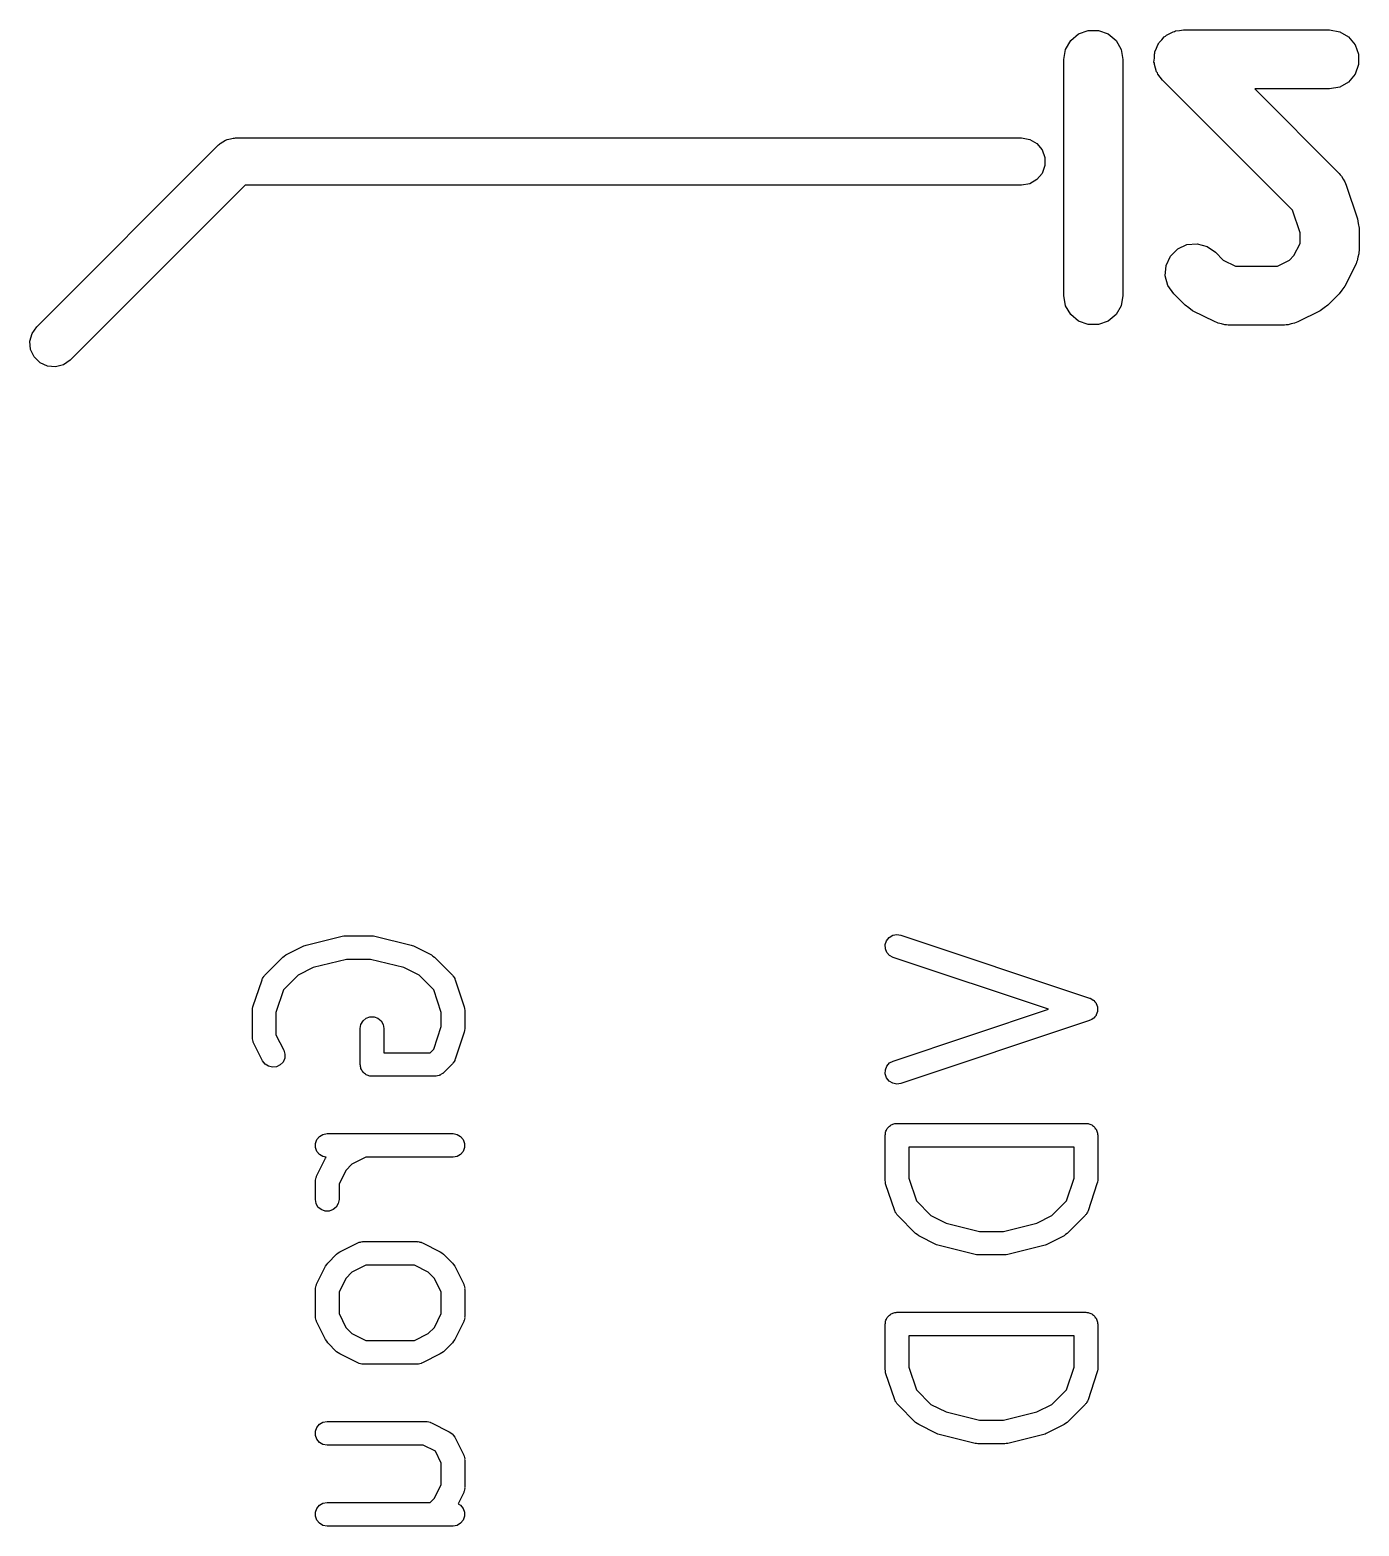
# Model space of a CAD drawing. Extents: x 91.3 to 189.8, y -113.5 to -60.4.
# Drawn here: x 140.28 to 145.91, y -66.77 to -60.43 of the extents above; entities that cross this region are included whole.
import ezdxf

# ---------------------------------------------------------------- set-up
doc = ezdxf.new("R2010")
doc.units = 0
doc.header["$MEASUREMENT"] = 0
doc.layers.add('BLACK', color=7, linetype='CONTINUOUS')

msp = doc.modelspace()

# ---------------------------------------------------------------- linework, layer by layer
at = {"layer": 'Black'}
for p, q in [((144.721, -60.4494), (144.762, -60.4345)), ((144.762, -60.4345), (144.806, -60.4345)), ((144.806, -60.4345), (144.846, -60.4494)), ((145.108, -60.4483), (145.122, -60.4402)), ((145.122, -60.4402), (145.127, -60.4392)), ((145.127, -60.4392), (145.132, -60.4369)), ((145.132, -60.4369), (145.149, -60.4355)), ((145.149, -60.4355), (145.165, -60.4326)), ((145.165, -60.4326), (145.784, -60.4326)), ((145.784, -60.4326), (145.827, -60.4402)), ((145.827, -60.4402), (145.864, -60.4619)), ((144.666, -60.5149), (144.688, -60.4773)), ((144.688, -60.4773), (144.721, -60.4494)), ((144.846, -60.4494), (144.88, -60.4773)), ((144.88, -60.4773), (144.901, -60.5149)), ((145.051, -60.5105), (145.057, -60.4951)), ((145.057, -60.4951), (145.06, -60.4909)), ((145.06, -60.4909), (145.062, -60.4859)), ((145.062, -60.4859), (145.074, -60.4744)), ((145.074, -60.4744), (145.084, -60.4619)), ((145.084, -60.4619), (145.089, -60.4591)), ((145.089, -60.4591), (145.093, -60.4552)), ((145.093, -60.4552), (145.108, -60.4483)), ((145.864, -60.4619), (145.892, -60.4951)), ((145.892, -60.4951), (145.907, -60.5359)), ((144.659, -60.5576), (144.666, -60.5149)), ((144.659, -61.5576), (144.659, -60.5576)), ((144.901, -60.5149), (144.909, -60.5576)), ((144.909, -60.5576), (144.909, -61.5576)), ((145.04, -60.5685), (145.042, -60.5522)), ((145.042, -60.5738), (145.04, -60.5685)), ((145.042, -60.5359), (145.044, -60.5307)), ((145.042, -60.5522), (145.042, -60.5359)), ((145.044, -60.5253), (145.051, -60.5105)), ((145.044, -60.5307), (145.044, -60.5253)), ((145.907, -60.5359), (145.907, -60.5793)), ((145.042, -60.5793), (145.042, -60.5738)), ((145.047, -60.5947), (145.042, -60.5793)), ((145.051, -60.6104), (145.047, -60.5947)), ((145.055, -60.615), (145.051, -60.6104)), ((145.057, -60.6201), (145.055, -60.615)), ((145.067, -60.6326), (145.057, -60.6201)), ((145.076, -60.646), (145.067, -60.6326)), ((145.892, -60.6201), (145.864, -60.6534)), ((145.907, -60.5793), (145.892, -60.6201)), ((145.627, -61.1966), (145.076, -60.646)), ((145.784, -60.6826), (145.467, -60.6826)), ((145.467, -60.6826), (145.825, -61.0407)), ((145.827, -60.6751), (145.784, -60.6826)), ((145.864, -60.6534), (145.827, -60.6751)), ((140.309, -61.6893), (141.079, -60.9193)), ((141.079, -60.9193), (141.083, -60.9168)), ((141.083, -60.9168), (141.086, -60.9134)), ((141.086, -60.9134), (141.097, -60.9069)), ((141.097, -60.9069), (141.108, -60.8994)), ((141.108, -60.8994), (141.112, -60.8982)), ((141.112, -60.8982), (141.116, -60.896)), ((141.116, -60.896), (141.129, -60.8938)), ((141.129, -60.8938), (141.141, -60.8904)), ((141.141, -60.8904), (141.146, -60.8908)), ((141.146, -60.8908), (141.15, -60.89)), ((141.15, -60.89), (144.48, -60.89)), ((144.48, -60.89), (144.514, -60.896)), ((144.514, -60.896), (144.544, -60.9134)), ((144.544, -60.9134), (144.567, -60.94)), ((144.567, -60.94), (144.578, -60.9726)), ((144.578, -61.0074), (144.567, -61.04)), ((144.578, -60.9726), (144.578, -61.0074)), ((144.544, -61.0666), (144.514, -61.084)), ((144.567, -61.04), (144.544, -61.0666)), ((145.825, -61.0407), (145.829, -61.0466)), ((145.829, -61.0466), (145.834, -61.0513)), ((145.834, -61.0513), (145.841, -61.0642)), ((145.841, -61.0642), (145.849, -61.0762)), ((145.849, -61.0762), (145.851, -61.0832)), ((141.191, -61.09), (140.451, -61.8307)), ((144.48, -61.09), (141.191, -61.09)), ((144.514, -61.084), (144.48, -61.09)), ((145.851, -61.0832), (145.855, -61.0895)), ((145.855, -61.0895), (145.902, -61.2324)), ((145.659, -61.2922), (145.627, -61.1966)), ((145.902, -61.2324), (145.905, -61.2522)), ((145.905, -61.2522), (145.909, -61.2719)), ((145.659, -61.3376), (145.659, -61.2922)), ((145.909, -61.2719), (145.909, -61.3671)), ((145.092, -61.43), (145.11, -61.3907)), ((145.11, -61.3907), (145.141, -61.36)), ((145.141, -61.36), (145.18, -61.3416)), ((145.18, -61.3416), (145.223, -61.3379)), ((145.223, -61.3379), (145.265, -61.3491)), ((145.265, -61.3491), (145.301, -61.374)), ((145.301, -61.374), (145.334, -61.4073)), ((145.615, -61.4073), (145.633, -61.3883)), ((145.633, -61.3883), (145.659, -61.3376)), ((145.904, -61.3955), (145.901, -61.4099)), ((145.908, -61.3814), (145.904, -61.3955)), ((145.909, -61.3671), (145.908, -61.3742)), ((145.908, -61.3742), (145.908, -61.3814)), ((145.088, -61.4733), (145.092, -61.43)), ((145.334, -61.4073), (145.385, -61.4326)), ((145.385, -61.4326), (145.564, -61.4326)), ((145.564, -61.4326), (145.615, -61.4073)), ((145.896, -61.423), (145.848, -61.5183)), ((145.898, -61.4161), (145.896, -61.423)), ((145.901, -61.4099), (145.898, -61.4161)), ((145.099, -61.5152), (145.088, -61.4733)), ((145.124, -61.5508), (145.099, -61.5152)), ((145.848, -61.5183), (145.836, -61.5344)), ((144.666, -61.6004), (144.659, -61.5576)), ((144.909, -61.5576), (144.901, -61.6004)), ((145.172, -61.5984), (145.124, -61.5508)), ((145.825, -61.5508), (145.777, -61.5984)), ((145.836, -61.5344), (145.825, -61.5508)), ((144.688, -61.638), (144.666, -61.6004)), ((144.721, -61.6659), (144.688, -61.638)), ((144.88, -61.638), (144.846, -61.6659)), ((144.901, -61.6004), (144.88, -61.638)), ((145.188, -61.6099), (145.172, -61.5984)), ((145.204, -61.6218), (145.188, -61.6099)), ((145.299, -61.6694), (145.204, -61.6218)), ((145.744, -61.6218), (145.649, -61.6694)), ((145.761, -61.6099), (145.744, -61.6218)), ((145.777, -61.5984), (145.761, -61.6099)), ((140.289, -61.7177), (140.309, -61.6893)), ((144.762, -61.6807), (144.721, -61.6659)), ((144.806, -61.6807), (144.762, -61.6807)), ((144.846, -61.6659), (144.806, -61.6807)), ((145.306, -61.6715), (145.299, -61.6694)), ((145.312, -61.6751), (145.306, -61.6715)), ((145.327, -61.6776), (145.312, -61.6751)), ((145.341, -61.6818), (145.327, -61.6776)), ((145.348, -61.6814), (145.341, -61.6818)), ((145.355, -61.6826), (145.348, -61.6814)), ((145.593, -61.6826), (145.355, -61.6826)), ((145.6, -61.6814), (145.593, -61.6826)), ((145.608, -61.6818), (145.6, -61.6814)), ((145.622, -61.6776), (145.608, -61.6818)), ((145.636, -61.6751), (145.622, -61.6776)), ((145.642, -61.6715), (145.636, -61.6751)), ((145.649, -61.6694), (145.642, -61.6715)), ((140.28, -61.7513), (140.289, -61.7177)), ((140.283, -61.7859), (140.28, -61.7513)), ((140.298, -61.8174), (140.283, -61.7859)), ((140.323, -61.8419), (140.298, -61.8174)), ((140.451, -61.8307), (140.422, -61.8506)), ((140.354, -61.8566), (140.323, -61.8419)), ((140.389, -61.8596), (140.354, -61.8566)), ((140.422, -61.8506), (140.389, -61.8596)), ((141.44, -64.3119), (141.445, -64.3104)), ((141.445, -64.3104), (141.45, -64.3082)), ((141.45, -64.3082), (141.603, -64.2701)), ((141.603, -64.2701), (141.609, -64.2696)), ((141.609, -64.2696), (141.615, -64.2686)), ((141.615, -64.2686), (141.729, -64.2686)), ((141.729, -64.2686), (141.735, -64.2696)), ((141.735, -64.2696), (141.741, -64.2701)), ((141.741, -64.2701), (141.894, -64.3082)), ((141.894, -64.3082), (141.899, -64.3104)), ((141.899, -64.3104), (141.904, -64.3119)), ((143.902, -64.306), (143.908, -64.2895)), ((143.903, -64.3234), (143.902, -64.306)), ((143.908, -64.2895), (143.919, -64.2759)), ((143.919, -64.2759), (143.934, -64.2668)), ((143.934, -64.2668), (143.951, -64.2634)), ((143.951, -64.2634), (143.968, -64.2659)), ((143.968, -64.2659), (144.768, -64.5326)), ((141.275, -64.4356), (141.351, -64.3594)), ((141.351, -64.3594), (141.357, -64.3548)), ((141.357, -64.3548), (141.364, -64.35)), ((141.364, -64.35), (141.44, -64.3119)), ((141.621, -64.3686), (141.48, -64.4038)), ((141.723, -64.3686), (141.621, -64.3686)), ((141.864, -64.4038), (141.723, -64.3686)), ((141.904, -64.3119), (141.98, -64.35)), ((141.98, -64.35), (141.986, -64.3548)), ((141.986, -64.3548), (141.993, -64.3594)), ((141.993, -64.3594), (142.069, -64.4356)), ((143.909, -64.3395), (143.903, -64.3234)), ((143.921, -64.3525), (143.909, -64.3395)), ((143.936, -64.3608), (143.921, -64.3525)), ((144.594, -64.58), (143.936, -64.3608)), ((141.273, -64.438), (141.275, -64.4356)), ((141.416, -64.4359), (141.354, -64.498)), ((141.48, -64.4038), (141.416, -64.4359)), ((141.928, -64.4359), (141.864, -64.4038)), ((141.99, -64.498), (141.928, -64.4359)), ((142.069, -64.4356), (142.071, -64.438)), ((141.224, -64.5694), (141.263, -64.4551)), ((141.263, -64.4551), (141.264, -64.4526)), ((141.264, -64.4526), (141.265, -64.4498)), ((141.265, -64.4498), (141.268, -64.445)), ((141.268, -64.445), (141.271, -64.4399)), ((141.271, -64.4399), (141.273, -64.438)), ((141.354, -64.498), (141.322, -64.5934)), ((142.022, -64.5934), (141.99, -64.498)), ((142.071, -64.438), (142.073, -64.4399)), ((142.073, -64.4399), (142.076, -64.445)), ((142.076, -64.445), (142.079, -64.4498)), ((142.079, -64.4498), (142.08, -64.4526)), ((142.08, -64.4526), (142.081, -64.4551)), ((142.081, -64.4551), (142.119, -64.5694)), ((144.768, -64.5326), (144.769, -64.5332)), ((144.769, -64.5332), (144.77, -64.5335)), ((144.77, -64.5335), (144.777, -64.5373)), ((144.777, -64.5373), (144.783, -64.5408)), ((144.783, -64.5408), (144.784, -64.5419)), ((144.784, -64.5419), (144.785, -64.5426)), ((144.785, -64.5426), (144.79, -64.5483)), ((144.79, -64.5483), (144.795, -64.5538)), ((144.795, -64.5538), (144.795, -64.5551)), ((144.795, -64.5551), (144.796, -64.5562)), ((144.796, -64.5562), (144.798, -64.5632)), ((144.798, -64.5632), (144.801, -64.57)), ((141.222, -64.5852), (141.223, -64.5773)), ((141.222, -64.6995), (141.222, -64.5852)), ((141.223, -64.5773), (141.224, -64.5694)), ((141.322, -64.5934), (141.322, -64.6877)), ((141.691, -64.6293), (141.704, -64.6181)), ((141.704, -64.6181), (141.72, -64.6122)), ((141.72, -64.6122), (141.738, -64.6122)), ((141.738, -64.6122), (141.754, -64.6181)), ((141.754, -64.6181), (141.767, -64.6293)), ((142.022, -64.6533), (142.022, -64.5934)), ((142.119, -64.5694), (142.121, -64.5773)), ((142.121, -64.5773), (142.122, -64.5852)), ((142.122, -64.5852), (142.122, -64.6614)), ((143.936, -64.7992), (144.594, -64.58)), ((144.769, -64.6268), (144.768, -64.6274)), ((144.77, -64.6265), (144.769, -64.6268)), ((144.777, -64.6227), (144.77, -64.6265)), ((144.783, -64.6192), (144.777, -64.6227)), ((144.784, -64.6181), (144.783, -64.6192)), ((144.785, -64.6174), (144.784, -64.6181)), ((144.79, -64.6117), (144.785, -64.6174)), ((144.795, -64.6062), (144.79, -64.6117)), ((144.796, -64.6038), (144.795, -64.6049)), ((144.795, -64.6049), (144.795, -64.6062)), ((144.798, -64.5968), (144.796, -64.6038)), ((144.801, -64.59), (144.798, -64.5968)), ((144.801, -64.57), (144.801, -64.5714)), ((144.801, -64.5714), (144.801, -64.5727)), ((144.801, -64.5727), (144.801, -64.58)), ((144.801, -64.58), (144.801, -64.5873)), ((144.801, -64.5873), (144.801, -64.5886)), ((144.801, -64.5886), (144.801, -64.59)), ((141.322, -64.6877), (141.355, -64.7534)), ((141.679, -64.6614), (141.682, -64.6443)), ((141.679, -64.8138), (141.679, -64.6614)), ((141.682, -64.6443), (141.691, -64.6293)), ((141.767, -64.6293), (141.776, -64.6443)), ((141.776, -64.6443), (141.779, -64.6614)), ((141.779, -64.6614), (141.779, -64.7638)), ((141.99, -64.7487), (142.022, -64.6533)), ((142.119, -64.6772), (142.081, -64.7915)), ((142.121, -64.6693), (142.119, -64.6772)), ((142.122, -64.6614), (142.121, -64.6693)), ((144.768, -64.6274), (143.968, -64.8941)), ((141.222, -64.7024), (141.222, -64.6995)), ((141.222, -64.7052), (141.222, -64.7024)), ((141.224, -64.7108), (141.222, -64.7052)), ((141.225, -64.7166), (141.224, -64.7108)), ((141.226, -64.7191), (141.225, -64.7166)), ((141.227, -64.7219), (141.226, -64.7191)), ((141.265, -64.7981), (141.227, -64.7219)), ((141.355, -64.7534), (141.36, -64.77)), ((141.975, -64.7638), (141.99, -64.7487)), ((141.276, -64.812), (141.265, -64.7981)), ((141.29, -64.8216), (141.276, -64.812)), ((141.34, -64.8159), (141.324, -64.8236)), ((141.352, -64.8033), (141.34, -64.8159)), ((141.359, -64.7873), (141.352, -64.8033)), ((141.36, -64.77), (141.359, -64.7873)), ((141.68, -64.8181), (141.679, -64.8138)), ((141.779, -64.7638), (141.975, -64.7638)), ((142.069, -64.8111), (142.031, -64.8492)), ((142.071, -64.8087), (142.069, -64.8111)), ((142.073, -64.8068), (142.071, -64.8087)), ((142.076, -64.8016), (142.073, -64.8068)), ((142.079, -64.7968), (142.076, -64.8016)), ((142.08, -64.7941), (142.079, -64.7968)), ((142.081, -64.7915), (142.08, -64.7941)), ((143.909, -64.8205), (143.921, -64.8075)), ((143.921, -64.8075), (143.936, -64.7992)), ((141.307, -64.8256), (141.29, -64.8216)), ((141.324, -64.8236), (141.307, -64.8256)), ((141.68, -64.8225), (141.68, -64.8181)), ((141.681, -64.8266), (141.68, -64.8225)), ((141.682, -64.8309), (141.681, -64.8266)), ((141.684, -64.8347), (141.682, -64.8309)), ((141.686, -64.8388), (141.684, -64.8347)), ((141.689, -64.8422), (141.686, -64.8388)), ((141.691, -64.8459), (141.689, -64.8422)), ((141.694, -64.8488), (141.691, -64.8459)), ((141.697, -64.8521), (141.694, -64.8488)), ((141.701, -64.8543), (141.697, -64.8521)), ((141.704, -64.8571), (141.701, -64.8543)), ((141.708, -64.8586), (141.704, -64.8571)), ((141.712, -64.8608), (141.708, -64.8586)), ((141.716, -64.8616), (141.712, -64.8608)), ((141.72, -64.863), (141.716, -64.8616)), ((141.725, -64.863), (141.72, -64.863)), ((141.729, -64.8638), (141.725, -64.863)), ((141.996, -64.8638), (141.729, -64.8638)), ((141.998, -64.8634), (141.996, -64.8638)), ((142, -64.8636), (141.998, -64.8634)), ((142.006, -64.8619), (142, -64.8636)), ((142.013, -64.8608), (142.006, -64.8619)), ((142.015, -64.8597), (142.013, -64.8608)), ((142.017, -64.8591), (142.015, -64.8597)), ((142.022, -64.8554), (142.017, -64.8591)), ((142.028, -64.8521), (142.022, -64.8554)), ((142.029, -64.8504), (142.028, -64.8521)), ((142.031, -64.8492), (142.029, -64.8504)), ((143.902, -64.854), (143.903, -64.8366)), ((143.908, -64.8705), (143.902, -64.854)), ((143.903, -64.8366), (143.909, -64.8205)), ((143.919, -64.8841), (143.908, -64.8705)), ((143.934, -64.8932), (143.919, -64.8841)), ((143.951, -64.8966), (143.934, -64.8932)), ((143.968, -64.8941), (143.951, -64.8966)), ((143.924, -65.0728), (143.927, -65.07)), ((143.927, -65.07), (143.931, -65.0685)), ((143.931, -65.0685), (143.935, -65.0663)), ((143.935, -65.0663), (143.939, -65.0656)), ((143.939, -65.0656), (143.943, -65.0641)), ((143.943, -65.0641), (143.948, -65.0641)), ((143.948, -65.0641), (143.952, -65.0633)), ((143.952, -65.0633), (144.752, -65.0633)), ((144.752, -65.0633), (144.756, -65.0641)), ((144.756, -65.0641), (144.761, -65.0641)), ((144.761, -65.0641), (144.765, -65.0656)), ((144.765, -65.0656), (144.769, -65.0663)), ((144.769, -65.0663), (144.773, -65.0685)), ((144.773, -65.0685), (144.777, -65.07)), ((144.777, -65.07), (144.78, -65.0728)), ((141.489, -65.148), (141.495, -65.1317)), ((141.495, -65.1317), (141.506, -65.1184)), ((141.506, -65.1184), (141.521, -65.1097)), ((141.521, -65.1097), (141.539, -65.1067)), ((141.539, -65.1067), (142.072, -65.1067)), ((142.072, -65.1067), (142.089, -65.1097)), ((142.089, -65.1097), (142.104, -65.1184)), ((142.104, -65.1184), (142.115, -65.1317)), ((142.115, -65.1317), (142.121, -65.148)), ((143.902, -65.1133), (143.903, -65.109)), ((143.902, -65.3038), (143.902, -65.1133)), ((143.903, -65.1047), (143.904, -65.1005)), ((143.903, -65.109), (143.903, -65.1047)), ((143.904, -65.1005), (143.905, -65.0962)), ((143.905, -65.0962), (143.907, -65.0924)), ((143.907, -65.0924), (143.909, -65.0883)), ((143.909, -65.0883), (143.911, -65.085)), ((143.911, -65.085), (143.914, -65.0812)), ((143.914, -65.0812), (143.917, -65.0784)), ((143.917, -65.0784), (143.92, -65.075)), ((143.92, -65.075), (143.924, -65.0728)), ((144.78, -65.0728), (144.784, -65.075)), ((144.784, -65.075), (144.787, -65.0784)), ((144.787, -65.0784), (144.79, -65.0812)), ((144.79, -65.0812), (144.792, -65.085)), ((144.792, -65.085), (144.795, -65.0883)), ((144.795, -65.0883), (144.797, -65.0924)), ((144.797, -65.0924), (144.799, -65.0962)), ((144.799, -65.0962), (144.8, -65.1005)), ((144.8, -65.1005), (144.801, -65.1047)), ((144.801, -65.1047), (144.801, -65.109)), ((144.801, -65.109), (144.802, -65.1133)), ((144.802, -65.1133), (144.802, -65.3038)), ((141.489, -65.1653), (141.489, -65.148)), ((141.495, -65.1817), (141.489, -65.1653)), ((141.506, -65.195), (141.495, -65.1817)), ((141.521, -65.2037), (141.506, -65.195)), ((142.104, -65.195), (142.089, -65.2037)), ((142.115, -65.1817), (142.104, -65.195)), ((142.121, -65.1653), (142.115, -65.1817)), ((142.121, -65.148), (142.121, -65.1653)), ((144.002, -65.1633), (144.002, -65.2957)), ((144.702, -65.1633), (144.002, -65.1633)), ((144.702, -65.2957), (144.702, -65.1633)), ((141.494, -65.2867), (141.532, -65.2105)), ((141.535, -65.2061), (141.521, -65.2037)), ((141.532, -65.2105), (141.535, -65.2061)), ((141.644, -65.2359), (141.618, -65.2625)), ((141.703, -65.2067), (141.644, -65.2359)), ((142.072, -65.2067), (141.703, -65.2067)), ((142.089, -65.2037), (142.072, -65.2067)), ((141.489, -65.3033), (141.491, -65.2977)), ((141.489, -65.3062), (141.489, -65.3033)), ((141.489, -65.309), (141.489, -65.3062)), ((141.489, -65.3852), (141.489, -65.309)), ((141.491, -65.2977), (141.492, -65.2919)), ((141.492, -65.2919), (141.493, -65.2894)), ((141.493, -65.2894), (141.494, -65.2867)), ((141.618, -65.2625), (141.589, -65.3208)), ((141.589, -65.3208), (141.589, -65.3852)), ((143.903, -65.3117), (143.902, -65.3038)), ((143.904, -65.3196), (143.903, -65.3117)), ((143.943, -65.4339), (143.904, -65.3196)), ((144.002, -65.2957), (144.034, -65.3911)), ((144.67, -65.3911), (144.702, -65.2957)), ((144.799, -65.3196), (144.761, -65.4339)), ((144.801, -65.3117), (144.799, -65.3196)), ((144.802, -65.3038), (144.801, -65.3117)), ((141.492, -65.4023), (141.489, -65.3852)), ((141.589, -65.3852), (141.586, -65.4023)), ((141.5, -65.4174), (141.492, -65.4023)), ((141.514, -65.4285), (141.5, -65.4174)), ((141.53, -65.4345), (141.514, -65.4285)), ((141.547, -65.4345), (141.53, -65.4345)), ((141.564, -65.4285), (141.547, -65.4345)), ((141.577, -65.4174), (141.564, -65.4285)), ((141.586, -65.4023), (141.577, -65.4174)), ((143.944, -65.4364), (143.943, -65.4339)), ((143.945, -65.4392), (143.944, -65.4364)), ((143.948, -65.444), (143.945, -65.4392)), ((143.951, -65.4492), (143.948, -65.444)), ((143.953, -65.4511), (143.951, -65.4492)), ((144.034, -65.3911), (144.096, -65.4532)), ((144.608, -65.4532), (144.67, -65.3911)), ((144.753, -65.4492), (144.751, -65.4511)), ((144.756, -65.444), (144.753, -65.4492)), ((144.759, -65.4392), (144.756, -65.444)), ((144.76, -65.4364), (144.759, -65.4392)), ((144.761, -65.4339), (144.76, -65.4364)), ((143.955, -65.4535), (143.953, -65.4511)), ((144.031, -65.5296), (143.955, -65.4535)), ((144.096, -65.4532), (144.16, -65.4852)), ((144.16, -65.4852), (144.301, -65.5205)), ((144.403, -65.5205), (144.544, -65.4852)), ((144.544, -65.4852), (144.608, -65.4532)), ((144.749, -65.4535), (144.673, -65.5296)), ((144.751, -65.4511), (144.749, -65.4535)), ((141.592, -65.6072), (141.669, -65.5691)), ((141.669, -65.5691), (141.671, -65.5683)), ((141.671, -65.5683), (141.674, -65.5668)), ((141.674, -65.5668), (141.68, -65.5658)), ((141.68, -65.5658), (141.685, -65.5641)), ((141.685, -65.5641), (141.688, -65.5643)), ((141.688, -65.5643), (141.691, -65.5638)), ((141.691, -65.5638), (141.92, -65.5638)), ((141.92, -65.5638), (141.922, -65.5643)), ((141.922, -65.5643), (141.925, -65.5641)), ((141.925, -65.5641), (141.931, -65.5658)), ((141.931, -65.5658), (141.937, -65.5668)), ((141.937, -65.5668), (141.939, -65.5683)), ((141.939, -65.5683), (141.942, -65.5691)), ((141.942, -65.5691), (142.018, -65.6072)), ((144.037, -65.5342), (144.031, -65.5296)), ((144.044, -65.539), (144.037, -65.5342)), ((144.12, -65.5771), (144.044, -65.539)), ((144.125, -65.5787), (144.12, -65.5771)), ((144.301, -65.5205), (144.403, -65.5205)), ((144.584, -65.5771), (144.579, -65.5787)), ((144.66, -65.539), (144.584, -65.5771)), ((144.666, -65.5342), (144.66, -65.539)), ((144.673, -65.5296), (144.666, -65.5342)), ((141.541, -65.6546), (141.579, -65.6165)), ((141.579, -65.6165), (141.586, -65.612)), ((141.586, -65.612), (141.592, -65.6072)), ((142.018, -65.6072), (142.025, -65.6119)), ((142.025, -65.6119), (142.031, -65.6165)), ((142.031, -65.6165), (142.069, -65.6546)), ((144.13, -65.5809), (144.125, -65.5787)), ((144.283, -65.619), (144.13, -65.5809)), ((144.289, -65.6194), (144.283, -65.619)), ((144.295, -65.6205), (144.289, -65.6194)), ((144.409, -65.6205), (144.295, -65.6205)), ((144.415, -65.6194), (144.409, -65.6205)), ((144.421, -65.619), (144.415, -65.6194)), ((144.574, -65.5809), (144.421, -65.619)), ((144.579, -65.5787), (144.574, -65.5809)), ((141.494, -65.7438), (141.532, -65.6676)), ((141.532, -65.6676), (141.537, -65.6612)), ((141.537, -65.6612), (141.541, -65.6546)), ((141.644, -65.693), (141.618, -65.7196)), ((141.703, -65.6638), (141.644, -65.693)), ((141.908, -65.6638), (141.703, -65.6638)), ((141.966, -65.693), (141.908, -65.6638)), ((141.993, -65.7196), (141.966, -65.693)), ((142.069, -65.6546), (142.074, -65.6612)), ((142.074, -65.6612), (142.079, -65.6676)), ((142.079, -65.6676), (142.117, -65.7438)), ((141.489, -65.7605), (141.491, -65.7549)), ((141.489, -65.7634), (141.489, -65.7605)), ((141.489, -65.7662), (141.489, -65.7634)), ((141.489, -65.8805), (141.489, -65.7662)), ((141.491, -65.7549), (141.492, -65.7491)), ((141.492, -65.7491), (141.493, -65.7466)), ((141.493, -65.7466), (141.494, -65.7438)), ((141.618, -65.7196), (141.589, -65.778)), ((142.022, -65.778), (141.993, -65.7196)), ((142.117, -65.7438), (142.117, -65.7466)), ((142.117, -65.7466), (142.119, -65.7491)), ((142.119, -65.7491), (142.12, -65.7549)), ((142.12, -65.7549), (142.122, -65.7605)), ((142.122, -65.7605), (142.121, -65.7634)), ((142.121, -65.7634), (142.122, -65.7662)), ((142.122, -65.7662), (142.122, -65.8805)), ((141.589, -65.778), (141.589, -65.8687)), ((142.022, -65.8687), (142.022, -65.778)), ((141.489, -65.8833), (141.489, -65.8805)), ((141.489, -65.8862), (141.489, -65.8833)), ((141.491, -65.8918), (141.489, -65.8862)), ((141.492, -65.8976), (141.491, -65.8918)), ((141.589, -65.8687), (141.618, -65.927)), ((141.993, -65.927), (142.022, -65.8687)), ((142.12, -65.8918), (142.119, -65.8976)), ((142.122, -65.8862), (142.12, -65.8918)), ((142.122, -65.8805), (142.121, -65.8833)), ((142.121, -65.8833), (142.122, -65.8862)), ((143.905, -65.8962), (143.907, -65.8924)), ((143.907, -65.8924), (143.909, -65.8883)), ((143.909, -65.8883), (143.911, -65.885)), ((143.911, -65.885), (143.914, -65.8812)), ((143.914, -65.8812), (143.917, -65.8784)), ((143.917, -65.8784), (143.92, -65.875)), ((143.92, -65.875), (143.924, -65.8728)), ((143.924, -65.8728), (143.927, -65.87)), ((143.927, -65.87), (143.931, -65.8685)), ((143.931, -65.8685), (143.935, -65.8663)), ((143.935, -65.8663), (143.939, -65.8656)), ((143.939, -65.8656), (143.943, -65.8641)), ((143.943, -65.8641), (143.948, -65.8641)), ((143.948, -65.8641), (143.952, -65.8633)), ((143.952, -65.8633), (144.752, -65.8633)), ((144.752, -65.8633), (144.756, -65.8641)), ((144.756, -65.8641), (144.761, -65.8641)), ((144.761, -65.8641), (144.765, -65.8656)), ((144.765, -65.8656), (144.769, -65.8663)), ((144.769, -65.8663), (144.773, -65.8685)), ((144.773, -65.8685), (144.777, -65.87)), ((144.777, -65.87), (144.78, -65.8728)), ((144.78, -65.8728), (144.784, -65.875)), ((144.784, -65.875), (144.787, -65.8784)), ((144.787, -65.8784), (144.79, -65.8812)), ((144.79, -65.8812), (144.792, -65.885)), ((144.792, -65.885), (144.795, -65.8883)), ((144.795, -65.8883), (144.797, -65.8924)), ((144.797, -65.8924), (144.799, -65.8962)), ((141.493, -65.9001), (141.492, -65.8976)), ((141.494, -65.9028), (141.493, -65.9001)), ((141.532, -65.979), (141.494, -65.9028)), ((141.618, -65.927), (141.644, -65.9537)), ((141.644, -65.9537), (141.703, -65.9829)), ((141.908, -65.9829), (141.966, -65.9537)), ((141.966, -65.9537), (141.993, -65.927)), ((142.117, -65.9028), (142.079, -65.979)), ((142.119, -65.8976), (142.117, -65.9001)), ((142.117, -65.9001), (142.117, -65.9028)), ((143.902, -65.9133), (143.903, -65.909)), ((143.902, -66.1038), (143.902, -65.9133)), ((143.903, -65.9047), (143.904, -65.9005)), ((143.903, -65.909), (143.903, -65.9047)), ((143.904, -65.9005), (143.905, -65.8962)), ((144.799, -65.8962), (144.8, -65.9005)), ((144.8, -65.9005), (144.801, -65.9047)), ((144.801, -65.9047), (144.801, -65.909)), ((144.801, -65.909), (144.802, -65.9133)), ((144.802, -65.9133), (144.802, -66.1038)), ((141.537, -65.9855), (141.532, -65.979)), ((141.541, -65.992), (141.537, -65.9855)), ((141.579, -66.0301), (141.541, -65.992)), ((141.703, -65.9829), (141.908, -65.9829)), ((142.069, -65.992), (142.031, -66.0301)), ((142.074, -65.9855), (142.069, -65.992)), ((142.079, -65.979), (142.074, -65.9855)), ((144.002, -65.9633), (144.002, -66.0957)), ((144.702, -65.9633), (144.002, -65.9633)), ((144.702, -66.0957), (144.702, -65.9633)), ((141.586, -66.0347), (141.579, -66.0301)), ((141.592, -66.0395), (141.586, -66.0347)), ((141.669, -66.0776), (141.592, -66.0395)), ((141.671, -66.0784), (141.669, -66.0776)), ((141.674, -66.0798), (141.671, -66.0784)), ((141.68, -66.0809), (141.674, -66.0798)), ((141.685, -66.0825), (141.68, -66.0809)), ((141.688, -66.0824), (141.685, -66.0825)), ((141.691, -66.0829), (141.688, -66.0824)), ((141.92, -66.0829), (141.691, -66.0829)), ((141.922, -66.0824), (141.92, -66.0829)), ((141.925, -66.0825), (141.922, -66.0824)), ((141.931, -66.0809), (141.925, -66.0825)), ((141.937, -66.0798), (141.931, -66.0809)), ((141.939, -66.0784), (141.937, -66.0798)), ((141.942, -66.0776), (141.939, -66.0784)), ((142.018, -66.0395), (141.942, -66.0776)), ((142.025, -66.0347), (142.018, -66.0395)), ((142.031, -66.0301), (142.025, -66.0347)), ((143.903, -66.1117), (143.902, -66.1038)), ((143.904, -66.1196), (143.903, -66.1117)), ((143.943, -66.2339), (143.904, -66.1196)), ((144.002, -66.0957), (144.034, -66.1911)), ((144.67, -66.1911), (144.702, -66.0957)), ((144.799, -66.1196), (144.761, -66.2339)), ((144.801, -66.1117), (144.799, -66.1196)), ((144.802, -66.1038), (144.801, -66.1117)), ((144.034, -66.1911), (144.096, -66.2532)), ((144.608, -66.2532), (144.67, -66.1911)), ((143.944, -66.2364), (143.943, -66.2339)), ((143.945, -66.2392), (143.944, -66.2364)), ((143.948, -66.244), (143.945, -66.2392)), ((143.951, -66.2492), (143.948, -66.244)), ((143.953, -66.2511), (143.951, -66.2492)), ((143.955, -66.2535), (143.953, -66.2511)), ((144.031, -66.3296), (143.955, -66.2535)), ((144.096, -66.2532), (144.16, -66.2852)), ((144.544, -66.2852), (144.608, -66.2532)), ((144.749, -66.2535), (144.673, -66.3296)), ((144.751, -66.2511), (144.749, -66.2535)), ((144.753, -66.2492), (144.751, -66.2511)), ((144.756, -66.244), (144.753, -66.2492)), ((144.759, -66.2392), (144.756, -66.244)), ((144.76, -66.2364), (144.759, -66.2392)), ((144.761, -66.2339), (144.76, -66.2364)), ((141.495, -66.3507), (141.506, -66.3374)), ((141.506, -66.3374), (141.521, -66.3287)), ((141.521, -66.3287), (141.539, -66.3257)), ((141.539, -66.3257), (141.958, -66.3257)), ((141.958, -66.3257), (141.96, -66.3262)), ((141.96, -66.3262), (141.963, -66.326)), ((141.963, -66.326), (141.969, -66.3277)), ((141.969, -66.3277), (141.975, -66.3287)), ((141.975, -66.3287), (141.977, -66.3302)), ((141.977, -66.3302), (141.98, -66.331)), ((141.98, -66.331), (142.056, -66.3691)), ((144.037, -66.3342), (144.031, -66.3296)), ((144.044, -66.339), (144.037, -66.3342)), ((144.16, -66.2852), (144.301, -66.3205)), ((144.301, -66.3205), (144.403, -66.3205)), ((144.403, -66.3205), (144.544, -66.2852)), ((144.666, -66.3342), (144.66, -66.339)), ((144.673, -66.3296), (144.666, -66.3342)), ((141.489, -66.367), (141.495, -66.3507)), ((141.489, -66.3844), (141.489, -66.367)), ((141.495, -66.4007), (141.489, -66.3844)), ((141.506, -66.414), (141.495, -66.4007)), ((142.056, -66.3691), (142.062, -66.3735)), ((142.062, -66.3735), (142.068, -66.3775)), ((142.068, -66.3775), (142.069, -66.3786)), ((142.069, -66.3786), (142.07, -66.3794)), ((142.07, -66.3794), (142.074, -66.3856)), ((142.074, -66.3856), (142.079, -66.3914)), ((142.079, -66.3914), (142.117, -66.4676)), ((144.12, -66.3771), (144.044, -66.339)), ((144.125, -66.3787), (144.12, -66.3771)), ((144.13, -66.3809), (144.125, -66.3787)), ((144.283, -66.419), (144.13, -66.3809)), ((144.574, -66.3809), (144.421, -66.419)), ((144.579, -66.3787), (144.574, -66.3809)), ((144.584, -66.3771), (144.579, -66.3787)), ((144.66, -66.339), (144.584, -66.3771)), ((141.521, -66.4227), (141.506, -66.414)), ((141.539, -66.4257), (141.521, -66.4227)), ((141.946, -66.4257), (141.539, -66.4257)), ((141.997, -66.4511), (141.946, -66.4257)), ((142.022, -66.5018), (141.997, -66.4511)), ((144.289, -66.4194), (144.283, -66.419)), ((144.295, -66.4205), (144.289, -66.4194)), ((144.409, -66.4205), (144.295, -66.4205)), ((144.415, -66.4194), (144.409, -66.4205)), ((144.421, -66.419), (144.415, -66.4194)), ((142.022, -66.5925), (142.022, -66.5018)), ((142.117, -66.4676), (142.117, -66.4704)), ((142.117, -66.4704), (142.119, -66.4729)), ((142.119, -66.4729), (142.12, -66.4787)), ((142.12, -66.4787), (142.122, -66.4843)), ((142.122, -66.4843), (142.121, -66.4872)), ((142.121, -66.4872), (142.122, -66.49)), ((142.122, -66.49), (142.122, -66.6043)), ((141.975, -66.6686), (141.993, -66.6509)), ((141.993, -66.6509), (142.022, -66.5925)), ((142.117, -66.6266), (142.093, -66.6739)), ((142.119, -66.6214), (142.117, -66.6239)), ((142.117, -66.6239), (142.117, -66.6266)), ((142.12, -66.6156), (142.119, -66.6214)), ((142.122, -66.61), (142.12, -66.6156)), ((142.122, -66.6043), (142.121, -66.6071)), ((142.121, -66.6071), (142.122, -66.61)), ((141.489, -66.7099), (141.495, -66.6936)), ((141.489, -66.7273), (141.489, -66.7099)), ((141.495, -66.6936), (141.506, -66.6803)), ((141.506, -66.6803), (141.521, -66.6716)), ((141.521, -66.6716), (141.539, -66.6686)), ((141.539, -66.6686), (141.975, -66.6686)), ((142.093, -66.6739), (142.104, -66.6803)), ((142.104, -66.6803), (142.115, -66.6936)), ((142.115, -66.6936), (142.121, -66.7099)), ((142.121, -66.7099), (142.121, -66.7273)), ((141.495, -66.7436), (141.489, -66.7273)), ((141.506, -66.7569), (141.495, -66.7436)), ((141.521, -66.7656), (141.506, -66.7569)), ((141.539, -66.7686), (141.521, -66.7656)), ((142.072, -66.7686), (141.539, -66.7686)), ((142.089, -66.7656), (142.072, -66.7686)), ((142.104, -66.7569), (142.089, -66.7656)), ((142.115, -66.7436), (142.104, -66.7569)), ((142.121, -66.7273), (142.115, -66.7436))]:
    msp.add_line(p, q, dxfattribs=at)

doc.saveas('drawing.dxf')
